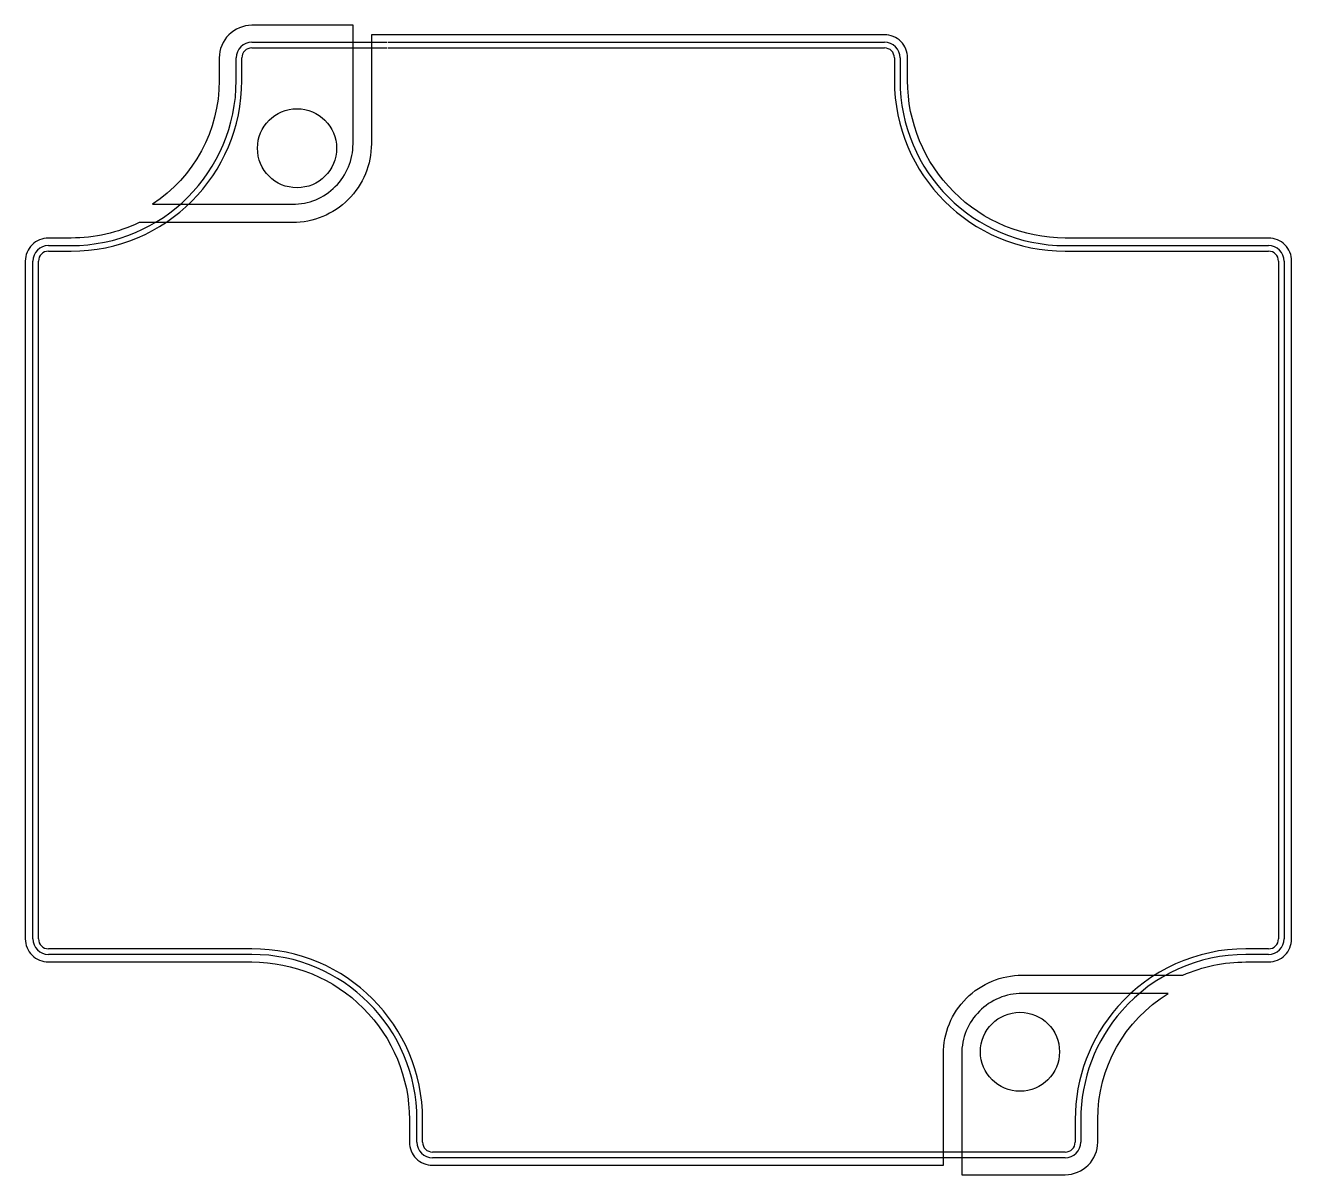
# Model space of a CAD drawing. Header units: millimetres. Extents: x -46 to 10, y -4 to 46.9.
import ezdxf

# ---------------------------------------------------------------- set-up
doc = ezdxf.new("R2010")
doc.units = ezdxf.units.MM
doc.layers.get('0').update_dxf_attribs({"linetype": 'CONTINUOUS'})

msp = doc.modelspace()

# ---------------------------------------------------------------- linework, layer by layer
for p, q in [((-35.988, 46.123), (-30, 46.123)), ((-29.946, 46.123), (-7.988, 46.123)), ((-36.68, 44.43), (-36.68, 45.43)), ((-36.43, 44.43), (-36.43, 45.43)), ((-35.988, 45.873), (-30, 45.873)), ((-29.946, 45.873), (-7.988, 45.873)), ((-7.546, 45.43), (-7.546, 44.43)), ((-7.296, 45.43), (-7.296, 44.43)), ((-44.988, 37.123), (-43.988, 37.123)), ((0.012, 37.123), (9.012, 37.123)), ((-44.988, 36.873), (-43.988, 36.873)), ((0.012, 36.873), (9.012, 36.873)), ((-45.68, 6.43), (-45.68, 36.43)), ((-45.43, 6.43), (-45.43, 36.43)), ((9.454, 36.43), (9.454, 6.43)), ((9.704, 36.43), (9.704, 6.43)), ((-35.988, 5.988), (-44.988, 5.988)), ((-35.988, 5.738), (-44.988, 5.738)), ((9.012, 5.988), (8.012, 5.988)), ((9.012, 5.738), (8.012, 5.738)), ((-28.68, -2.57), (-28.68, -1.57)), ((-28.43, -2.57), (-28.43, -1.57)), ((0.454, -1.57), (0.454, -2.57)), ((0.704, -1.57), (0.704, -2.57)), ((-3.819, -3.012), (-27.988, -3.012)), ((-3.819, -3.262), (-27.988, -3.262)), ((0.012, -3.012), (-3.819, -3.012)), ((0.012, -3.262), (-3.819, -3.262))]:
    msp.add_line(p, q)
for points in [[(-37.43, 45.43), (-37.43, 44.43, -0.252587), (-40.388, 38.949), (-34.188, 38.949, 0.414214), (-31.507, 41.63), (-31.507, 46.873), (-35.988, 46.873, 0.414214)], [(-1.888, 4.822), (5.219, 4.822, -0.103353), (8.012, 5.405), (9.012, 5.405, 0.414214), (10.037, 6.43), (10.037, 36.43, 0.414214), (9.012, 37.456), (0.012, 37.456, -0.414214), (-6.963, 44.43), (-6.963, 45.43, 0.414214), (-7.988, 46.456), (-30.696, 46.456), (-30.696, 41.63, -0.414214), (-34.188, 38.139), (-40.977, 38.139, -0.112067), (-43.988, 37.456), (-44.988, 37.456, 0.414214), (-46.013, 36.43), (-46.013, 6.43, 0.414214), (-44.988, 5.405), (-35.988, 5.405, -0.414214), (-29.013, -1.57), (-29.013, -2.57, 0.414214), (-27.988, -3.595), (-5.379, -3.595), (-5.379, 1.33, -0.414214)], [(1.454, -2.57), (1.454, -1.57, -0.260152), (4.569, 4.012), (-1.888, 4.012, 0.414214), (-4.569, 1.33), (-4.569, -4.012), (0.012, -4.012, 0.414214)]]:
    msp.add_lwpolyline(points, format="xyb", close=True)
for centre in [(-33.988, 41.43), (-1.988, 1.43)]:
    msp.add_circle(centre, 1.75)
for centre, radius, start, end in [((-35.988, 45.43), 0.692, 90, 180), ((-7.988, 45.43), 0.692, 0, 90), ((-35.988, 45.43), 0.442, 90, 180), ((-7.988, 45.43), 0.442, 0, 90), ((-43.988, 44.43), 7.308, -90, 0), ((-43.988, 44.43), 7.558, -90, 0), ((0.012, 44.43), 7.558, 180, 270), ((0.012, 44.43), 7.308, 180, 270), ((-44.988, 36.43), 0.692, 90, 180), ((9.012, 36.43), 0.692, 0, 90), ((-44.988, 36.43), 0.442, 90, 180), ((9.012, 36.43), 0.442, 0, 90), ((-44.988, 6.43), 0.692, 180, 270), ((-44.988, 6.43), 0.442, 180, 270), ((9.012, 6.43), 0.692, -90, 0), ((9.012, 6.43), 0.442, -90, 0), ((-35.988, -1.57), 7.558, 0, 90), ((-35.988, -1.57), 7.308, 0, 90), ((8.012, -1.57), 7.558, 90, 138.6157), ((8.012, -1.57), 7.308, 90, 138.6157), ((8.012, -1.57), 7.558, 138.6157, 180), ((8.012, -1.57), 7.308, 138.6157, 180), ((-27.988, -2.57), 0.692, 180, 270), ((-27.988, -2.57), 0.442, 180, 270), ((0.012, -2.57), 0.692, 270, 360), ((0.012, -2.57), 0.442, 270, 360)]:
    msp.add_arc(centre, radius, start, end)

doc.saveas('drawing.dxf')
